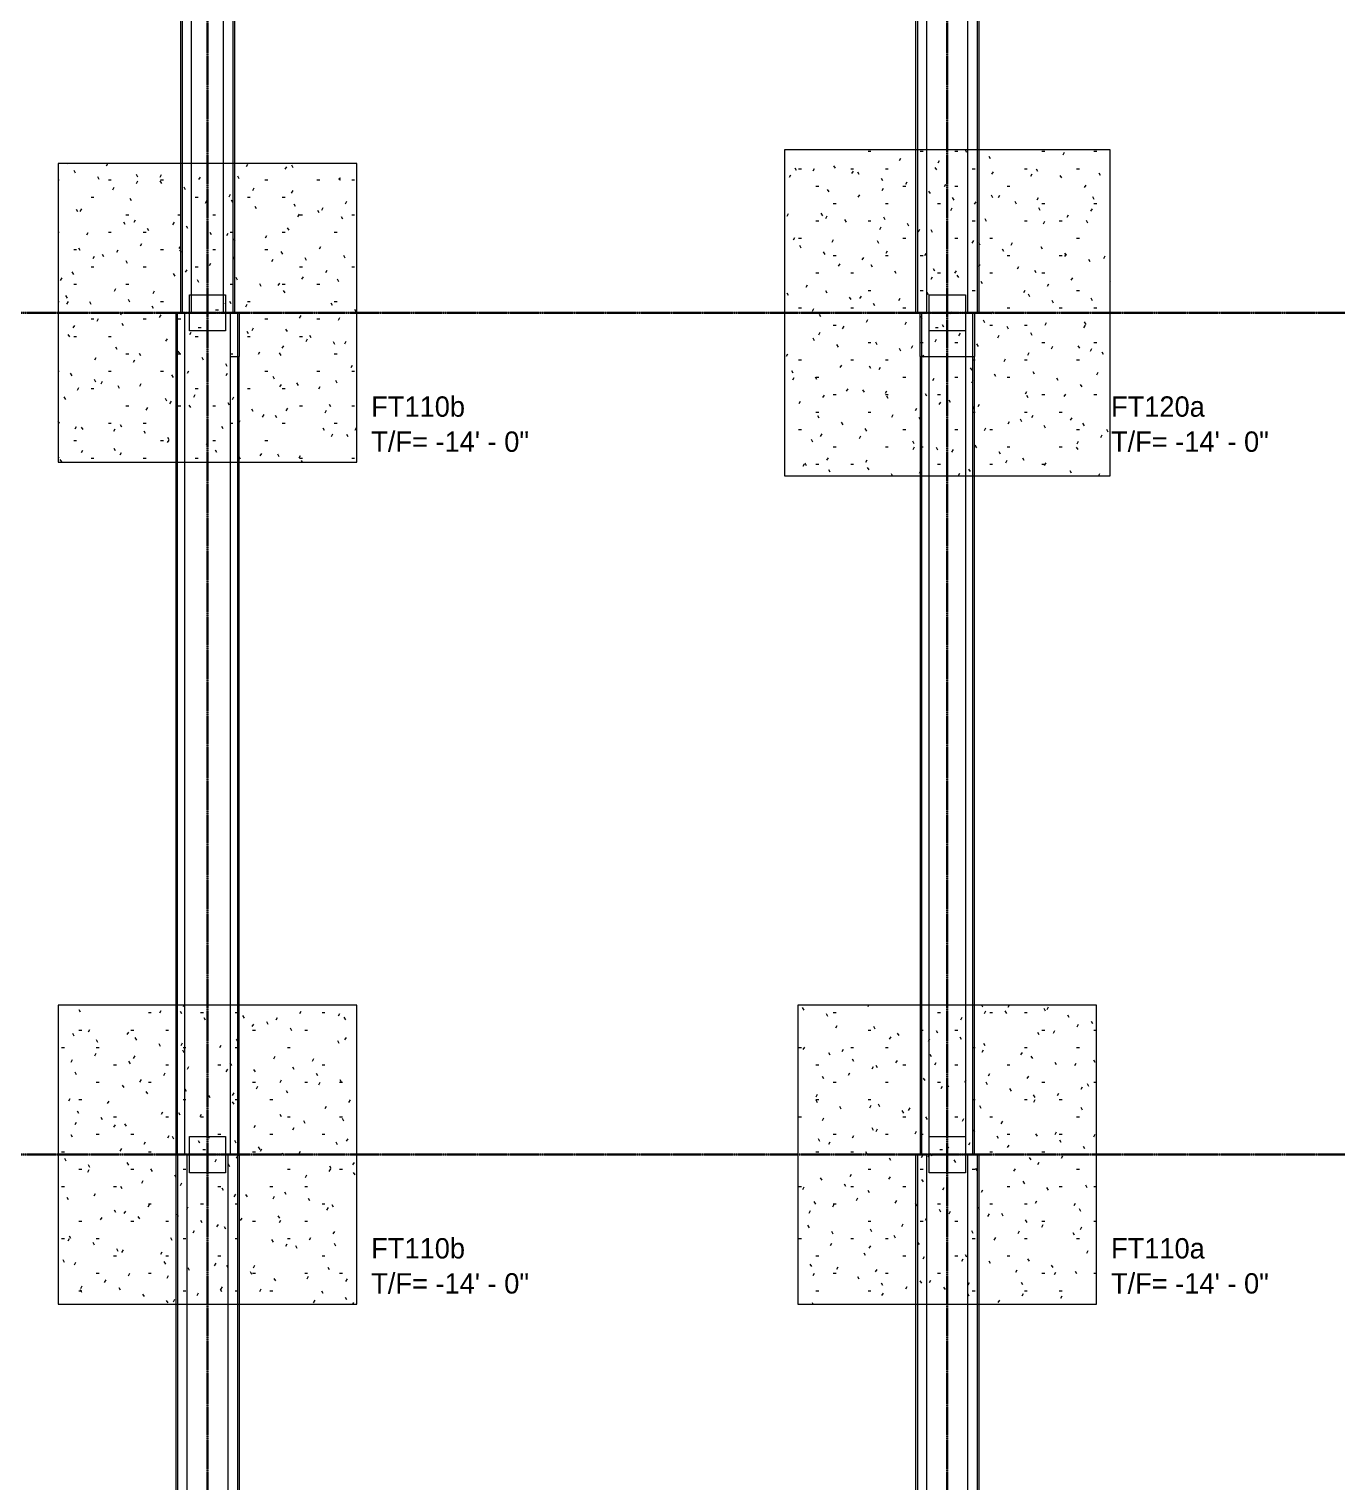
# Model space of a CAD drawing. Header units: inches. Extents: x -4164 to -1564, y 141 to 12367.
# Drawn here: x -3560 to -2982, y 10323 to 10965 of the extents above; entities that cross this region are included whole.
import ezdxf

# ---------------------------------------------------------------- set-up
doc = ezdxf.new("R2010")
doc.units = ezdxf.units.IN
doc.header["$MEASUREMENT"] = 0
doc.linetypes.add('Dash', pattern=[0.25, 0.125, -0.125])
doc.linetypes.add('Grid Line 1_2_', pattern=[0.875, 0.5, -0.125, 0.125, -0.125])
for name, color, linetype, lineweight in [('S-BEAM', 12, 'Continuous', 9), ('S-COLS', 52, 'Continuous', 9), ('S-COLS-HDLN', 52, 'Dash', 9), ('S-FNDN', 32, 'Continuous', 13), ('S-FNDN-HDLN', 4, 'Dash', 9), ('S-FNDN-IDEN', 2, 'Continuous', 30), ('S-GRID', 1, 'Continuous', 9)]:
    doc.layers.add(name, color=color, linetype=linetype, lineweight=lineweight)
doc.styles.add('Century Gothic', font='', dxfattribs={"height": 9})
doc.styles.get('Century Gothic').set_extended_font_data('Century Gothic')

# ---------------------------------------------------------------- blocks, each defined once
blk = doc.blocks.new('034100 - Precast Structural Concrete - Inverted Tee - IT 28IT32 _11_F _ 11_B SHELF_-1925192-FOUNDATION PLAN')
at = {"layer": 'S-BEAM', "color": 143}
for p, q in [((-174, 9), (-174, 14)), ((174, 14), (-174, 14)), ((174, 13.21), (-174, 13.21)), ((174, 14), (174, 9)), ((-174, -9), (-174, 9)), ((-174, 9), (174, 9)), ((174, 9), (174, -9)), ((-174, -14), (-174, -9)), ((174, -9), (-174, -9)), ((174, -9), (174, -14)), ((174, -13.21), (-174, -13.21)), ((174, -14), (-174, -14))]:
    blk.add_line(p, q, dxfattribs=at)
blk = doc.blocks.new('034100 - Precast Structural Concrete - Inverted Tee - IT 24IT36 _18_F _ 11_B SHELF_-1925199-FOUNDATION PLAN')
at = {"layer": 'S-BEAM', "color": 143}
for p, q in [((-174.04, 7), (-174.04, 12)), ((174, 12), (-174.04, 12)), ((174, 11.21), (-174.04, 11.21)), ((-174.04, -7), (-174.04, 7)), ((-174.04, 7), (174, 7)), ((174, 12), (174, 7)), ((174, 7), (174, -7)), ((-174.04, -12), (-174.04, -7)), ((174, -7), (-174.04, -7)), ((174, -11.21), (-174.04, -11.21)), ((174, -12), (-174.04, -12)), ((174, -7), (174, -12))]:
    blk.add_line(p, q, dxfattribs=at)
blk = doc.blocks.new('034100 - Precast Structural Concrete - Inverted Tee - IT 28IT32 _11_F _ 11_B SHELF_-1925201-FOUNDATION PLAN')
at = {"layer": 'S-BEAM', "color": 143}
for p, q in [((-150, 9), (-150, 14)), ((150, 14), (-150, 14)), ((150, 13.21), (-150, 13.21)), ((150, 14), (150, 9)), ((-150, -9), (-150, 9)), ((-150, 9), (150, 9)), ((150, 9), (150, -9)), ((-150, -14), (-150, -9)), ((150, -9), (-150, -9)), ((150, -9), (150, -14)), ((150, -13.21), (-150, -13.21)), ((150, -14), (-150, -14))]:
    blk.add_line(p, q, dxfattribs=at)
blk = doc.blocks.new('034100 - Precast Structural Concrete - Inverted Tee - IT 28IT32 _11_F _ 11_B SHELF_-1925202-FOUNDATION PLAN')
at = {"layer": 'S-BEAM', "color": 143}
for p, q in [((-150.04, 9), (-150.04, 14)), ((150.04, 14), (-150.04, 14)), ((150.04, 13.21), (-150.04, 13.21)), ((150.04, 14), (150.04, 9)), ((-150.04, -9), (-150.04, 9)), ((-150.04, 9), (150.04, 9)), ((150.04, 9), (150.04, -9)), ((-150.04, -14), (-150.04, -9)), ((150.04, -9), (-150.04, -9)), ((150.04, -9), (150.04, -14)), ((150.04, -13.21), (-150.04, -13.21)), ((150.04, -14), (-150.04, -14))]:
    blk.add_line(p, q, dxfattribs=at)
blk = doc.blocks.new('034100 - Precast Structural Concrete - Column - Corbels - 16_x16_-1699969-FOUNDATION PLAN')
at = {"layer": 'S-COLS-HDLN', "linetype": 'Continuous'}
h = blk.add_hatch(dxfattribs=at)
h.set_pattern_fill('FP_4', color=256, style=0, pattern_type=2)
h.set_pattern_definition([(270, (-10840.174, -3153.339), (7.68, -30.72), [1.267, -21.773, 1.267, -21.773, -122.88]), (270, (-10840.174, -3153.339), (7.68, -30.72), [-46.08, 1.267, -44.813, 1.267, -21.773, -53.76]), (270, (-10840.174, -3153.339), (7.68, -30.72), [-115.2, 1.267, -14.093, 1.267, -37.133]), (30, (-10836.334, -3164.859), (22.7643004, 22.011075), [1.267, -21.773, 1.267, -21.773, -122.88]), (30, (-10836.334, -3164.859), (22.7643004, 22.011075), [-46.08, 1.267, -44.813, 1.267, -21.773, -53.76]), (30, (-10836.334, -3164.859), (22.7643004, 22.011075), [-115.2, 1.267, -14.093, 1.267, -37.133]), (150, (-10820.974, -3168.699), (-30.4443004, 8.708925), [1.267, -21.773, 1.267, -21.773, -122.88]), (150, (-10820.974, -3168.699), (-30.4443004, 8.708925), [-46.08, 1.267, -44.813, 1.267, -21.773, -53.76]), (150, (-10820.974, -3168.699), (-30.4443004, 8.708925), [-115.2, 1.267, -14.093, 1.267, -37.133])])
h.paths.add_polyline_path([(-8.98, -7.02), (7.02, -7.02), (7.02, 8.98), (-8.98, 8.98)], flags=0)
at = {"layer": 'S-COLS'}
for p, q in [((-8.98, -7.02), (-8.98, 8.98)), ((-1, 8.98), (6.94, 8.98)), ((6.94, 8.98), (7.02, 8.98)), ((7.02, 8.98), (7.02, -7.02)), ((6.94, -7.02), (-1, -7.02)), ((7.02, -7.02), (6.94, -7.02))]:
    blk.add_line(p, q, dxfattribs=at)
blk = doc.blocks.new('034100 - Precast Structural Concrete - Column - Corbels - 16_x16_-1699970-FOUNDATION PLAN')
at = {"layer": 'S-COLS-HDLN', "linetype": 'Continuous'}
h = blk.add_hatch(dxfattribs=at)
h.set_pattern_fill('FP_5', color=256, style=0, pattern_type=2)
h.set_pattern_definition([(90, (10466.205, 3155.308), (-7.68, 30.72), [1.267, -21.773, 1.267, -21.773, -122.88]), (90, (10466.205, 3155.308), (-7.68, 30.72), [-46.08, 1.267, -44.813, 1.267, -21.773, -53.76]), (90, (10466.205, 3155.308), (-7.68, 30.72), [-115.2, 1.267, -14.093, 1.267, -37.133]), (210, (10462.365, 3166.828), (-22.7643004, -22.011075), [1.267, -21.773, 1.267, -21.773, -122.88]), (210, (10462.365, 3166.828), (-22.7643004, -22.011075), [-46.08, 1.267, -44.813, 1.267, -21.773, -53.76]), (210, (10462.365, 3166.828), (-22.7643004, -22.011075), [-115.2, 1.267, -14.093, 1.267, -37.133]), (330, (10447.005, 3170.668), (30.4443004, -8.708925), [1.267, -21.773, 1.267, -21.773, -122.88]), (330, (10447.005, 3170.668), (30.4443004, -8.708925), [-46.08, 1.267, -44.813, 1.267, -21.773, -53.76]), (330, (10447.005, 3170.668), (30.4443004, -8.708925), [-115.2, 1.267, -14.093, 1.267, -37.133])])
h.paths.add_polyline_path([(7.02, 8.98), (-8.98, 8.98), (-8.98, -7.02), (7.02, -7.02)], flags=0)
at = {"layer": 'S-COLS'}
for p, q in [((-8.98, -7.02), (-8.98, 8.98)), ((-1, 8.98), (6.94, 8.98)), ((6.94, 8.98), (7.02, 8.98)), ((7.02, 8.98), (7.02, -7.02)), ((6.94, -7.02), (-1, -7.02)), ((7.02, -7.02), (6.94, -7.02))]:
    blk.add_line(p, q, dxfattribs=at)
blk = doc.blocks.new('Zapata-Rectangular - FT120a - 12-0x12-0x3-0-V9-FOUNDATION PLAN')
at = {"layer": 'S-FNDN-HDLN', "linetype": 'Continuous'}
h = blk.add_hatch(dxfattribs=at)
h.set_pattern_fill('FP_21', color=256, style=0, pattern_type=2)
h.set_pattern_definition([(0, (3154.324, -10839.189), (30.72, 7.68), [1.267, -21.773, 1.267, -21.773, -122.88]), (0, (3154.324, -10839.189), (30.72, 7.68), [-46.08, 1.267, -44.813, 1.267, -21.773, -53.76]), (0, (3154.324, -10839.189), (30.72, 7.68), [-115.2, 1.267, -14.093, 1.267, -37.133]), (120, (3165.844, -10835.349), (-22.011075, 22.7643004), [1.267, -21.773, 1.267, -21.773, -122.88]), (120, (3165.844, -10835.349), (-22.011075, 22.7643004), [-46.08, 1.267, -44.813, 1.267, -21.773, -53.76]), (120, (3165.844, -10835.349), (-22.011075, 22.7643004), [-115.2, 1.267, -14.093, 1.267, -37.133]), (240, (3169.684, -10819.989), (-8.708925, -30.4443004), [1.267, -21.773, 1.267, -21.773, -122.88]), (240, (3169.684, -10819.989), (-8.708925, -30.4443004), [-46.08, 1.267, -44.813, 1.267, -21.773, -53.76]), (240, (3169.684, -10819.989), (-8.708925, -30.4443004), [-115.2, 1.267, -14.093, 1.267, -37.133])])
h.paths.add_polyline_path([(-72, -72), (72, -72), (72, 72), (-72, 72), (-72, -8.31)], flags=0)
h.paths.add_polyline_path([(-8, -8), (-8, 8), (8, 8), (8, -8)], flags=0)
at = {"layer": 'S-FNDN', "color": 253}
for p, q in [((72, 72), (-72, 72)), ((-72, 72), (-72, -72)), ((72, -72), (72, 72)), ((-72, -72), (72, -72))]:
    blk.add_line(p, q, dxfattribs=at)
blk = doc.blocks.new('Zapata-Rectangular - FT110b - 11-0x11-0x2-6-1717701-FOUNDATION PLAN')
at = {"layer": 'S-FNDN-HDLN', "linetype": 'Continuous'}
h = blk.add_hatch(dxfattribs=at)
h.set_pattern_fill('FP_22', color=256, style=0, pattern_type=2)
h.set_pattern_definition([(0, (3481.324, -10467.189), (30.72, 7.68), [1.267, -21.773, 1.267, -21.773, -122.88]), (0, (3481.324, -10467.189), (30.72, 7.68), [-46.08, 1.267, -44.813, 1.267, -21.773, -53.76]), (0, (3481.324, -10467.189), (30.72, 7.68), [-115.2, 1.267, -14.093, 1.267, -37.133]), (120, (3492.844, -10463.349), (-22.011075, 22.7643004), [1.267, -21.773, 1.267, -21.773, -122.88]), (120, (3492.844, -10463.349), (-22.011075, 22.7643004), [-46.08, 1.267, -44.813, 1.267, -21.773, -53.76]), (120, (3492.844, -10463.349), (-22.011075, 22.7643004), [-115.2, 1.267, -14.093, 1.267, -37.133]), (240, (3496.684, -10447.989), (-8.708925, -30.4443004), [1.267, -21.773, 1.267, -21.773, -122.88]), (240, (3496.684, -10447.989), (-8.708925, -30.4443004), [-46.08, 1.267, -44.813, 1.267, -21.773, -53.76]), (240, (3496.684, -10447.989), (-8.708925, -30.4443004), [-115.2, 1.267, -14.093, 1.267, -37.133])])
h.paths.add_polyline_path([(-8, -66), (66, -66), (66, 66), (-66, 66), (-66, -66)], flags=0)
h.paths.add_polyline_path([(8, -8), (-8, -8), (-8, 8), (8, 8), (8, -7.92)], flags=0)
at = {"layer": 'S-FNDN', "color": 253}
for p, q in [((66, 66), (-66, 66)), ((-66, 66), (-66, -66)), ((66, -66), (66, 66)), ((-66, -66), (66, -66))]:
    blk.add_line(p, q, dxfattribs=at)
blk = doc.blocks.new('Zapata-Rectangular - FT110a - 11-0x11-0x2-3-1717682-FOUNDATION PLAN')
at = {"layer": 'S-FNDN-HDLN', "linetype": 'Continuous'}
h = blk.add_hatch(dxfattribs=at)
h.set_pattern_fill('FP_23', color=256, style=0, pattern_type=2)
h.set_pattern_definition([(0, (3154.324, -10467.189), (30.72, 7.68), [1.267, -21.773, 1.267, -21.773, -122.88]), (0, (3154.324, -10467.189), (30.72, 7.68), [-46.08, 1.267, -44.813, 1.267, -21.773, -53.76]), (0, (3154.324, -10467.189), (30.72, 7.68), [-115.2, 1.267, -14.093, 1.267, -37.133]), (120, (3165.844, -10463.349), (-22.011075, 22.7643004), [1.267, -21.773, 1.267, -21.773, -122.88]), (120, (3165.844, -10463.349), (-22.011075, 22.7643004), [-46.08, 1.267, -44.813, 1.267, -21.773, -53.76]), (120, (3165.844, -10463.349), (-22.011075, 22.7643004), [-115.2, 1.267, -14.093, 1.267, -37.133]), (240, (3169.684, -10447.989), (-8.708925, -30.4443004), [1.267, -21.773, 1.267, -21.773, -122.88]), (240, (3169.684, -10447.989), (-8.708925, -30.4443004), [-46.08, 1.267, -44.813, 1.267, -21.773, -53.76]), (240, (3169.684, -10447.989), (-8.708925, -30.4443004), [-115.2, 1.267, -14.093, 1.267, -37.133])])
h.paths.add_polyline_path([(-66, -66), (66, -66), (66, 66), (-66, 66), (-66, -8)], flags=0)
h.paths.add_polyline_path([(-8, -8), (-8, 8), (8, 8), (8, -8)], flags=0)
at = {"layer": 'S-FNDN', "color": 253}
for p, q in [((66, 66), (-66, 66)), ((-66, 66), (-66, -66)), ((66, -66), (66, 66)), ((-66, -66), (66, -66))]:
    blk.add_line(p, q, dxfattribs=at)
blk = doc.blocks.new('034100 - Precast Structural Concrete - Column - Corbels - 16_x16_-V25-FOUNDATION PLAN')
at = {"layer": 'S-COLS-HDLN', "linetype": 'Continuous'}
h = blk.add_hatch(dxfattribs=at)
h.set_pattern_fill('FP_43', color=256, style=0, pattern_type=2)
h.set_pattern_definition([(270, (-10840.174, -3480.339), (7.68, -30.72), [1.267, -21.773, 1.267, -21.773, -122.88]), (270, (-10840.174, -3480.339), (7.68, -30.72), [-46.08, 1.267, -44.813, 1.267, -21.773, -53.76]), (270, (-10840.174, -3480.339), (7.68, -30.72), [-115.2, 1.267, -14.093, 1.267, -37.133]), (30, (-10836.334, -3491.859), (22.7643004, 22.011075), [1.267, -21.773, 1.267, -21.773, -122.88]), (30, (-10836.334, -3491.859), (22.7643004, 22.011075), [-46.08, 1.267, -44.813, 1.267, -21.773, -53.76]), (30, (-10836.334, -3491.859), (22.7643004, 22.011075), [-115.2, 1.267, -14.093, 1.267, -37.133]), (150, (-10820.974, -3495.699), (-30.4443004, 8.708925), [1.267, -21.773, 1.267, -21.773, -122.88]), (150, (-10820.974, -3495.699), (-30.4443004, 8.708925), [-46.08, 1.267, -44.813, 1.267, -21.773, -53.76]), (150, (-10820.974, -3495.699), (-30.4443004, 8.708925), [-115.2, 1.267, -14.093, 1.267, -37.133])])
h.paths.add_polyline_path([(-8.98, -7.02), (7.02, -7.02), (7.02, 8.98), (-8.98, 8.98)], flags=0)
at = {"layer": 'S-COLS'}
for p, q in [((-8.98, 8.98), (-8.91, 8.98)), ((-8.98, -7.02), (-8.98, 8.98)), ((-8.91, 8.98), (6.94, 8.98)), ((6.94, 8.98), (7.02, 8.98)), ((7.02, 8.98), (7.02, -7.02)), ((-8.91, -7.02), (-8.98, -7.02)), ((6.94, -7.02), (-8.91, -7.02)), ((7.02, -7.02), (6.94, -7.02))]:
    blk.add_line(p, q, dxfattribs=at)
blk = doc.blocks.new('034100 - Precast Structural Concrete - Column - Corbels - 16_x16_-V26-FOUNDATION PLAN')
at = {"layer": 'S-COLS-HDLN', "linetype": 'Continuous'}
h = blk.add_hatch(dxfattribs=at)
h.set_pattern_fill('FP_44', color=256, style=0, pattern_type=2)
h.set_pattern_definition([(90, (10466.205, 3482.308), (-7.68, 30.72), [1.267, -21.773, 1.267, -21.773, -122.88]), (90, (10466.205, 3482.308), (-7.68, 30.72), [-46.08, 1.267, -44.813, 1.267, -21.773, -53.76]), (90, (10466.205, 3482.308), (-7.68, 30.72), [-115.2, 1.267, -14.093, 1.267, -37.133]), (210, (10462.365, 3493.828), (-22.7643004, -22.011075), [1.267, -21.773, 1.267, -21.773, -122.88]), (210, (10462.365, 3493.828), (-22.7643004, -22.011075), [-46.08, 1.267, -44.813, 1.267, -21.773, -53.76]), (210, (10462.365, 3493.828), (-22.7643004, -22.011075), [-115.2, 1.267, -14.093, 1.267, -37.133]), (330, (10447.005, 3497.668), (30.4443004, -8.708925), [1.267, -21.773, 1.267, -21.773, -122.88]), (330, (10447.005, 3497.668), (30.4443004, -8.708925), [-46.08, 1.267, -44.813, 1.267, -21.773, -53.76]), (330, (10447.005, 3497.668), (30.4443004, -8.708925), [-115.2, 1.267, -14.093, 1.267, -37.133])])
h.paths.add_polyline_path([(7.02, -7.02), (7.02, 8.98), (-8.98, 8.98), (-8.98, -7.02), (6.94, -7.02)], flags=0)
at = {"layer": 'S-COLS'}
for p, q in [((-8.98, 8.98), (-8.91, 8.98)), ((-8.98, -7.02), (-8.98, 8.98)), ((-8.91, 8.98), (6.94, 8.98)), ((6.94, 8.98), (7.02, 8.98)), ((7.02, 8.98), (7.02, -7.02)), ((-8.91, -7.02), (-8.98, -7.02)), ((6.94, -7.02), (-8.91, -7.02)), ((7.02, -7.02), (6.94, -7.02))]:
    blk.add_line(p, q, dxfattribs=at)

msp = doc.modelspace()

# ---------------------------------------------------------------- hatches: boundary and pattern name
at = {"layer": 'S-FNDN', "lineweight": 9}
h = msp.add_hatch(dxfattribs=at)
h.set_pattern_fill('FP_3', color=256, style=0, pattern_type=2)
h.set_pattern_definition([(0, (0, 0), (30.72, 7.68), [1.267, -21.773, 1.267, -21.773, -122.88]), (0, (0, 0), (30.72, 7.68), [-46.08, 1.267, -44.813, 1.267, -21.773, -53.76]), (0, (0, 0), (30.72, 7.68), [-115.2, 1.267, -14.093, 1.267, -37.133]), (120, (11.52, 3.84), (-22.011075, 22.7643004), [1.267, -21.773, 1.267, -21.773, -122.88]), (120, (11.52, 3.84), (-22.011075, 22.7643004), [-46.08, 1.267, -44.813, 1.267, -21.773, -53.76]), (120, (11.52, 3.84), (-22.011075, 22.7643004), [-115.2, 1.267, -14.093, 1.267, -37.133]), (240, (15.36, 19.2), (-8.708925, -30.4443004), [1.267, -21.773, 1.267, -21.773, -122.88]), (240, (15.36, 19.2), (-8.708925, -30.4443004), [-46.08, 1.267, -44.813, 1.267, -21.773, -53.76]), (240, (15.36, 19.2), (-8.708925, -30.4443004), [-115.2, 1.267, -14.093, 1.267, -37.133])])
h.paths.add_polyline_path([(-3489.32374, 10773.1894), (-3415.32374, 10773.1894), (-3415.32374, 10905.1894), (-3547.32374, 10905.1894), (-3547.32374, 10773.1894)], flags=0)
h.paths.add_polyline_path([(-3473.32374, 10831.1894), (-3489.32374, 10831.1894), (-3489.32374, 10847.1894), (-3473.32374, 10847.1894), (-3473.32374, 10831.26814)], flags=0)

# ---------------------------------------------------------------- linework, layer by layer
at = {"layer": 'S-BEAM', "color": 143}
for p, q in [((-3495.32374, 10839.17365), (-3495.32374, 10467.20514)), ((-3491.32374, 10839.17365), (-3495.32374, 10839.17365)), ((-3494.53634, 10467.23072), (-3494.53634, 10839.17365)), ((-3491.32374, 10839.17365), (-3471.32374, 10839.17365)), ((-3491.32374, 10467.20514), (-3491.32374, 10839.17365)), ((-3471.32374, 10839.17365), (-3467.32374, 10839.17365)), ((-3471.32374, 10839.17365), (-3471.32374, 10467.20514)), ((-3468.11114, 10839.17365), (-3468.11114, 10467.23072)), ((-3467.32374, 10839.17365), (-3467.32374, 10819.92365)), ((-3166.32374, 10839.17365), (-3162.32374, 10839.17365)), ((-3166.32374, 10819.92365), (-3166.32374, 10839.17365)), ((-3165.53634, 10467.20514), (-3165.53634, 10839.17365)), ((-3162.32374, 10839.17365), (-3146.32374, 10839.17365)), ((-3162.32374, 10819.92365), (-3162.32374, 10839.17365)), ((-3146.32374, 10839.17365), (-3142.32374, 10839.17365)), ((-3146.32374, 10839.17365), (-3146.32374, 10819.92365)), ((-3143.11114, 10839.17365), (-3143.11114, 10467.20514)), ((-3142.32374, 10839.17365), (-3142.32374, 10819.92365)), ((-3471.32374, 10819.92365), (-3467.32374, 10819.92365)), ((-3467.32374, 10467.20514), (-3467.32374, 10819.92365)), ((-3166.32374, 10819.92365), (-3162.32374, 10819.92365)), ((-3166.32374, 10819.92365), (-3166.32374, 10467.20514)), ((-3162.32374, 10819.92365), (-3146.32374, 10819.92365)), ((-3162.32374, 10467.20514), (-3162.32374, 10819.92365)), ((-3146.32374, 10819.92365), (-3142.32374, 10819.92365)), ((-3146.32374, 10819.92365), (-3146.32374, 10467.20514)), ((-3142.32374, 10467.20514), (-3142.32374, 10819.92365)), ((-3491.32374, 10467.20514), (-3495.32374, 10467.20514)), ((-3471.32374, 10467.20514), (-3491.32374, 10467.20514)), ((-3467.32374, 10467.20514), (-3471.32374, 10467.20514)), ((-3162.32374, 10467.20514), (-3166.32374, 10467.20514)), ((-3146.32374, 10467.20514), (-3162.32374, 10467.20514)), ((-3142.32374, 10467.20514), (-3146.32374, 10467.20514))]:
    msp.add_line(p, q, dxfattribs=at)
at = {"layer": 'S-FNDN', "color": 253}
for p, q in [((-3415.32374, 10905.1894), (-3547.32374, 10905.1894)), ((-3547.32374, 10905.1894), (-3547.32374, 10773.1894)), ((-3415.32374, 10773.1894), (-3415.32374, 10905.1894)), ((-3547.32374, 10773.1894), (-3415.32374, 10773.1894))]:
    msp.add_line(p, q, dxfattribs=at)
at = {"layer": 'S-GRID', "linetype": 'Grid Line 1_2_', "lineweight": 30}
for p, q in [((-3481.32374, 9772.6103), (-3481.32374, 12312.41399)), ((-3154.32374, 9772.6103), (-3154.32374, 12312.41399)), ((-1777.2452, 10839.1894), (-4076.95, 10839.1894)), ((-1777.2452, 10467.1894), (-4076.95, 10467.1894))]:
    msp.add_line(p, q, dxfattribs=at)

# ---------------------------------------------------------------- block references
at = {"layer": 'S-BEAM', "color": 143, "rotation": 89.99999999999991}
for name, p in [('034100 - Precast Structural Concrete - Inverted Tee - IT 24IT36 _18_F _ 11_B SHELF_-1925199-FOUNDATION PLAN', (-3481.32374, 11013.1894)), ('034100 - Precast Structural Concrete - Inverted Tee - IT 28IT32 _11_F _ 11_B SHELF_-1925192-FOUNDATION PLAN', (-3154.32374, 11013.1894)), ('034100 - Precast Structural Concrete - Inverted Tee - IT 28IT32 _11_F _ 11_B SHELF_-1925202-FOUNDATION PLAN', (-3481.32374, 10317.1894)), ('034100 - Precast Structural Concrete - Inverted Tee - IT 28IT32 _11_F _ 11_B SHELF_-1925201-FOUNDATION PLAN', (-3154.32374, 10317.1894))]:
    msp.add_blockref(name, p, dxfattribs=at)
at = {"layer": 'S-COLS', "linetype": 'Dash'}
for name, p, rotation in [('034100 - Precast Structural Concrete - Column - Corbels - 16_x16_-V25-FOUNDATION PLAN', (-3480.33948, 10840.17365), 90.0000000000016), ('034100 - Precast Structural Concrete - Column - Corbels - 16_x16_-1699969-FOUNDATION PLAN', (-3153.33948, 10840.17365), 90.0000000000016), ('034100 - Precast Structural Concrete - Column - Corbels - 16_x16_-V26-FOUNDATION PLAN', (-3482.30799, 10466.20514), 270.0000000000118), ('034100 - Precast Structural Concrete - Column - Corbels - 16_x16_-1699970-FOUNDATION PLAN', (-3155.30799, 10466.20514), 270.0000000000118)]:
    msp.add_blockref(name, p, dxfattribs=dict(at, rotation=rotation))
at = {"layer": 'S-FNDN', "linetype": 'Dash', "lineweight": 9}
for name, p in [('Zapata-Rectangular - FT120a - 12-0x12-0x3-0-V9-FOUNDATION PLAN', (-3154.32374, 10839.1894)), ('Zapata-Rectangular - FT110b - 11-0x11-0x2-6-1717701-FOUNDATION PLAN', (-3481.32374, 10467.1894)), ('Zapata-Rectangular - FT110a - 11-0x11-0x2-3-1717682-FOUNDATION PLAN', (-3154.32374, 10467.1894))]:
    msp.add_blockref(name, p, dxfattribs=at)

# ---------------------------------------------------------------- texts
at = {"layer": 'S-FNDN-IDEN', "lineweight": 9, "char_height": 9, "attachment_point": 1, "style": 'Century Gothic'}
for s, insert, width in [('FT110b', (-3408.96276, 10802.30262), 50.298), ('FT120a', (-3081.96276, 10802.30262), 50.298), ('T/F= -14\' - 0"', (-3408.96276, 10786.80262), 86.658), ('T/F= -14\' - 0"', (-3081.96276, 10786.80262), 86.658), ('FT110b', (-3408.96276, 10430.30262), 50.298), ('FT110a', (-3081.96276, 10430.30262), 50.298), ('T/F= -14\' - 0"', (-3408.96276, 10414.80262), 86.658), ('T/F= -14\' - 0"', (-3081.96276, 10414.80262), 86.658)]:
    msp.add_mtext(s, dxfattribs=dict(at, insert=insert, width=width))

doc.saveas('drawing.dxf')
